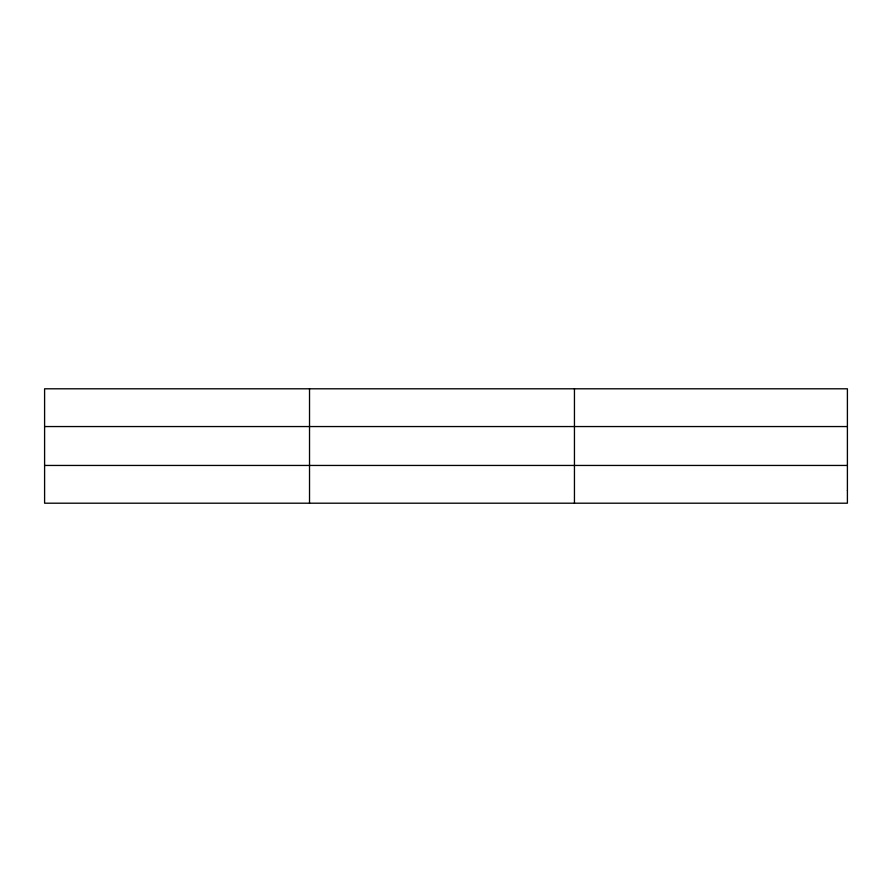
<?xml version="1.0" encoding="UTF-8"?>
<svg xmlns="http://www.w3.org/2000/svg" width="892" height="892" viewBox="0 0 892 892"><rect width="100%" height="100%" fill="white"/><g stroke="black" fill="none" stroke-linecap="round" stroke-linejoin="round"><path stroke-width="1.34" d="M309.524 503.2L309.524 388.8M574.448 503.2L574.448 388.8M44.6 426.554L847.4 426.554M44.6 465.446L847.4 465.446M847.4 490.622L847.4 503.2L44.6 503.2L44.6 388.8L847.4 388.8L847.4 490.622"/></g></svg>
